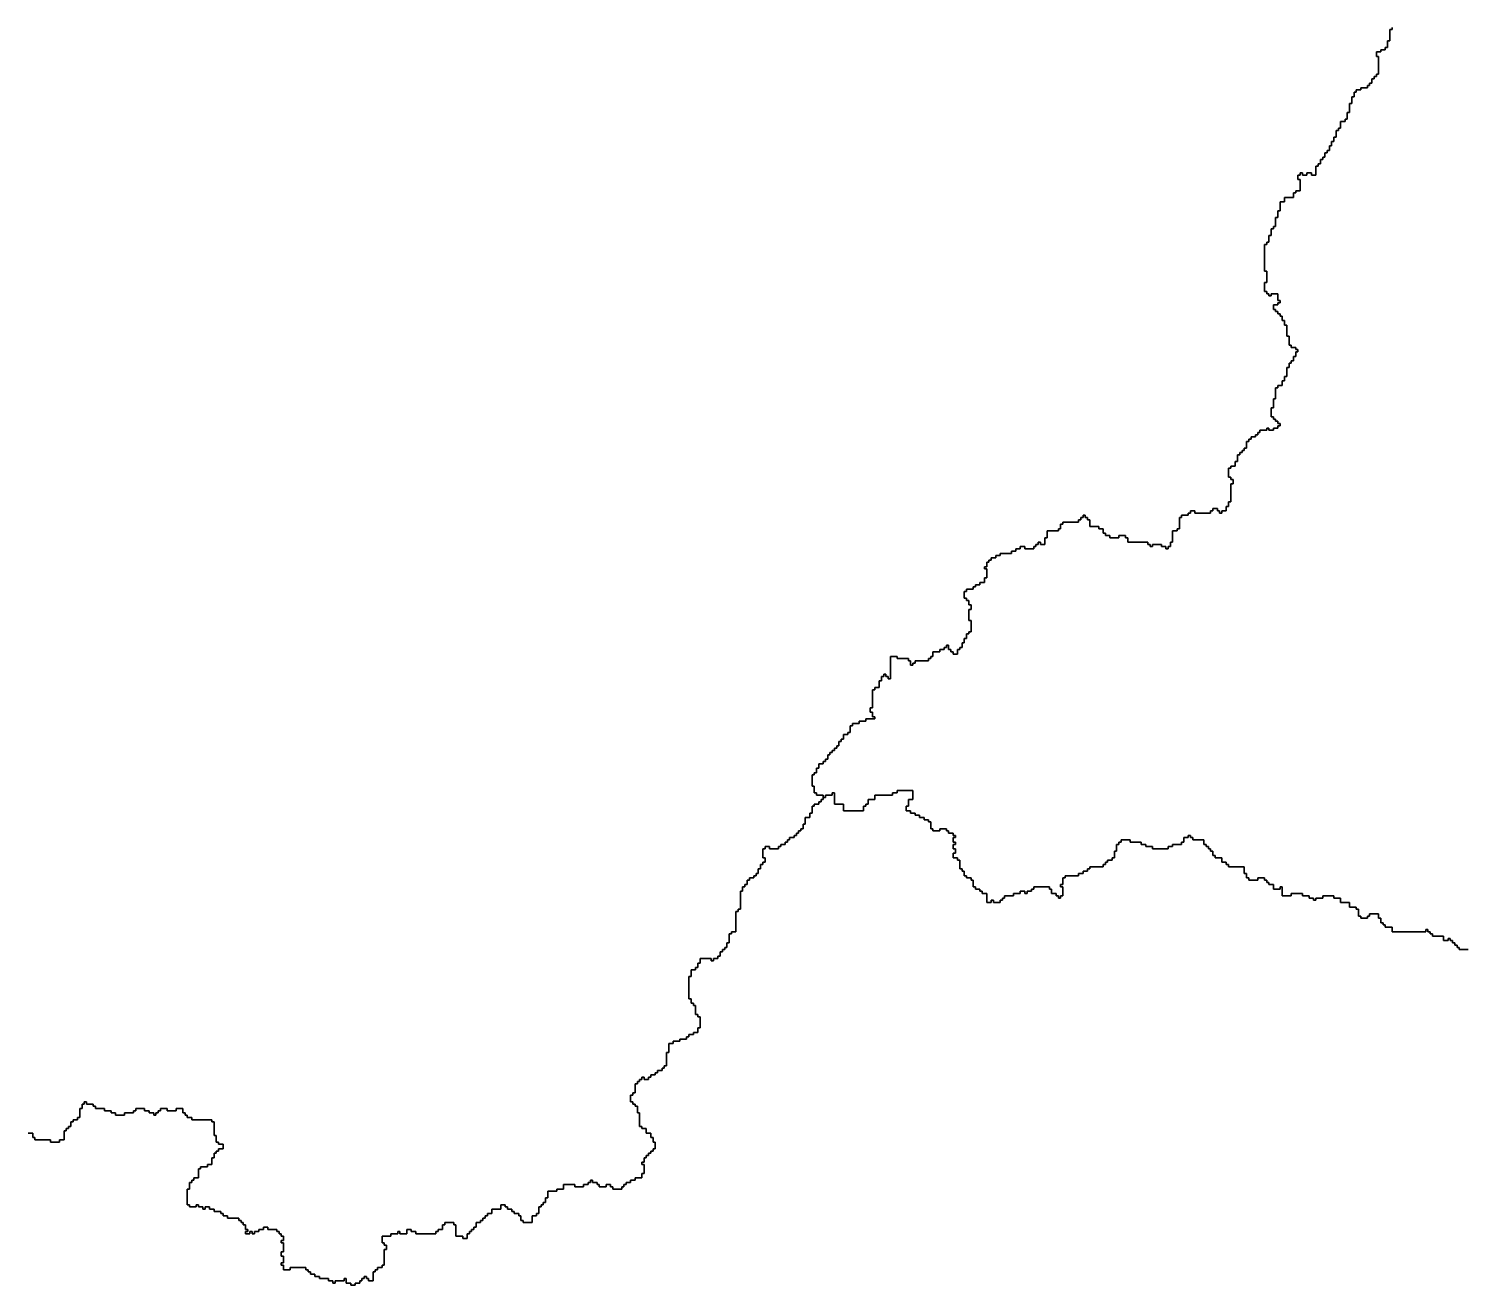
# Model space of a CAD drawing. Header units: inches. Extents: x -98695 to 376223, y 1122520 to 1501782.
# Drawn here: x 1194 to 20954, y 1363218 to 1380535 of the extents above; entities that cross this region are included whole.
import ezdxf

# ---------------------------------------------------------------- set-up
doc = ezdxf.new("R2010")
doc.units = ezdxf.units.IN
doc.header["$MEASUREMENT"] = 0
doc.layers.add('subs1', color=7, linetype='Continuous', true_color=0xc8dcf7)

msp = doc.modelspace()

# ---------------------------------------------------------------- linework, layer by layer
at = {"layer": 'subs1'}
msp.add_lwpolyline([(21022, 1367845), (20898, 1367845), (20898, 1367875), (20868, 1367875), (20868, 1367906), (20837, 1367906), (20837, 1367937), (20806, 1367937), (20806, 1367968), (20775, 1367968), (20775, 1367999), (20744, 1367999), (20744, 1367968), (20682, 1367968), (20682, 1368030), (20528, 1368030), (20528, 1368060), (20497, 1368060), (20497, 1368091), (20467, 1368091), (20467, 1368122), (20436, 1368122), (20436, 1368091), (19973, 1368091), (19973, 1368153), (19880, 1368153), (19880, 1368184), (19850, 1368184), (19850, 1368215), (19819, 1368215), (19819, 1368276), (19788, 1368276), (19788, 1368338), (19664, 1368338), (19664, 1368307), (19634, 1368307), (19634, 1368276), (19541, 1368276), (19541, 1368307), (19510, 1368307), (19510, 1368400), (19479, 1368400), (19479, 1368431), (19387, 1368431), (19387, 1368492), (19263, 1368492), (19263, 1368554), (19171, 1368554), (19171, 1368585), (19017, 1368585), (19017, 1368554), (18924, 1368554), (18924, 1368523), (18893, 1368523), (18893, 1368554), (18832, 1368554), (18832, 1368585), (18739, 1368585), (18739, 1368616), (18585, 1368616), (18585, 1368585), (18461, 1368585), (18461, 1368708), (18431, 1368708), (18431, 1368677), (18338, 1368677), (18338, 1368739), (18276, 1368739), (18276, 1368770), (18246, 1368770), (18246, 1368801), (18215, 1368801), (18215, 1368832), (18122, 1368832), (18122, 1368801), (17999, 1368801), (17999, 1368832), (17968, 1368832), (17968, 1368893), (17937, 1368893), (17937, 1368986), (17721, 1368986), (17721, 1369017), (17690, 1369017), (17690, 1369048), (17629, 1369048), (17629, 1369109), (17536, 1369109), (17536, 1369140), (17505, 1369140), (17505, 1369202), (17474, 1369202), (17474, 1369233), (17444, 1369233), (17444, 1369264), (17413, 1369264), (17413, 1369294), (17382, 1369294), (17382, 1369356), (17228, 1369356), (17228, 1369387), (17197, 1369387), (17197, 1369418), (17166, 1369418), (17166, 1369387), (17104, 1369387), (17104, 1369325), (17073, 1369325), (17073, 1369294), (16950, 1369294), (16950, 1369264), (16888, 1369264), (16888, 1369233), (16672, 1369233), (16672, 1369264), (16580, 1369264), (16580, 1369294), (16518, 1369294), (16518, 1369325), (16364, 1369325), (16364, 1369356), (16240, 1369356), (16240, 1369325), (16210, 1369325), (16210, 1369294), (16179, 1369294), (16179, 1369202), (16148, 1369202), (16148, 1369109), (16117, 1369109), (16117, 1369078), (16055, 1369078), (16055, 1369048), (16025, 1369048), (16025, 1369017), (15994, 1369017), (15994, 1368986), (15809, 1368986), (15809, 1368955), (15778, 1368955), (15778, 1368924), (15716, 1368924), (15716, 1368893), (15654, 1368893), (15654, 1368862), (15469, 1368862), (15469, 1368832), (15438, 1368832), (15438, 1368739), (15408, 1368739), (15408, 1368708), (15438, 1368708), (15438, 1368585), (15408, 1368585), (15408, 1368554), (15377, 1368554), (15377, 1368585), (15346, 1368585), (15346, 1368616), (15284, 1368616), (15284, 1368677), (15253, 1368677), (15253, 1368708), (15037, 1368708), (15037, 1368677), (15007, 1368677), (15007, 1368647), (14945, 1368647), (14945, 1368616), (14914, 1368616), (14914, 1368647), (14852, 1368647), (14852, 1368616), (14760, 1368616), (14760, 1368585), (14636, 1368585), (14636, 1368554), (14606, 1368554), (14606, 1368523), (14575, 1368523), (14575, 1368492), (14482, 1368492), (14482, 1368523), (14451, 1368523), (14451, 1368492), (14390, 1368492), (14390, 1368616), (14328, 1368616), (14328, 1368647), (14297, 1368647), (14297, 1368677), (14235, 1368677), (14235, 1368708), (14205, 1368708), (14205, 1368801), (14174, 1368801), (14174, 1368832), (14112, 1368832), (14112, 1368862), (14081, 1368862), (14081, 1368924), (14050, 1368924), (14050, 1368955), (14020, 1368955), (14020, 1369078), (13989, 1369078), (13989, 1369109), (13927, 1369109), (13927, 1369171), (13958, 1369171), (13958, 1369233), (13927, 1369233), (13927, 1369294), (13958, 1369294), (13958, 1369325), (13927, 1369325), (13927, 1369387), (13958, 1369387), (13958, 1369418), (13927, 1369418), (13927, 1369449), (13865, 1369449), (13865, 1369479), (13834, 1369479), (13834, 1369510), (13742, 1369510), (13742, 1369479), (13649, 1369479), (13649, 1369510), (13619, 1369510), (13619, 1369603), (13588, 1369603), (13588, 1369634), (13526, 1369634), (13526, 1369665), (13464, 1369665), (13464, 1369695), (13403, 1369695), (13403, 1369726), (13341, 1369726), (13341, 1369757), (13279, 1369757), (13279, 1369819), (13310, 1369819), (13310, 1369911), (13372, 1369911), (13372, 1370035), (13156, 1370035), (13156, 1370004), (13094, 1370004), (13094, 1369973), (12847, 1369973), (12847, 1369911), (12755, 1369911), (12755, 1369850), (12724, 1369850), (12724, 1369819), (12693, 1369819), (12693, 1369757), (12415, 1369757), (12415, 1369850), (12292, 1369850), (12292, 1370004), (12261, 1370004), (12261, 1369973), (12169, 1369973), (12169, 1369942), (12138, 1369942), (12138, 1369973), (12045, 1369973), (12045, 1370004), (12014, 1370004), (12014, 1370096), (11984, 1370096), (11984, 1370251), (12014, 1370251), (12014, 1370281), (12045, 1370281), (12045, 1370343), (12076, 1370343), (12076, 1370405), (12138, 1370405), (12138, 1370436), (12169, 1370436), (12169, 1370467), (12200, 1370467), (12200, 1370528), (12230, 1370528), (12230, 1370559), (12261, 1370559), (12261, 1370590), (12292, 1370590), (12292, 1370621), (12323, 1370621), (12323, 1370652), (12354, 1370652), (12354, 1370713), (12385, 1370713), (12385, 1370744), (12415, 1370744), (12415, 1370806), (12477, 1370806), (12477, 1370837), (12508, 1370837), (12508, 1370929), (12539, 1370929), (12539, 1370960), (12631, 1370960), (12631, 1370991), (12724, 1370991), (12724, 1371022), (12847, 1371022), (12847, 1371053), (12816, 1371053), (12816, 1371114), (12786, 1371114), (12786, 1371176), (12816, 1371176), (12816, 1371423), (12847, 1371423), (12847, 1371454), (12909, 1371454), (12909, 1371546), (12940, 1371546), (12940, 1371608), (12971, 1371608), (12971, 1371639), (13002, 1371639), (13002, 1371608), (13032, 1371608), (13032, 1371577), (13063, 1371577), (13063, 1371885), (13156, 1371885), (13156, 1371855), (13310, 1371855), (13310, 1371824), (13341, 1371824), (13341, 1371762), (13372, 1371762), (13372, 1371793), (13403, 1371793), (13403, 1371824), (13588, 1371824), (13588, 1371855), (13619, 1371855), (13619, 1371885), (13649, 1371885), (13649, 1371947), (13742, 1371947), (13742, 1371978), (13804, 1371978), (13804, 1372009), (13834, 1372009), (13834, 1372040), (13865, 1372040), (13865, 1371978), (13896, 1371978), (13896, 1371947), (13927, 1371947), (13927, 1371916), (13989, 1371916), (13989, 1371978), (14020, 1371978), (14020, 1372009), (14050, 1372009), (14050, 1372071), (14081, 1372071), (14081, 1372132), (14112, 1372132), (14112, 1372194), (14143, 1372194), (14143, 1372225), (14174, 1372225), (14174, 1372379), (14143, 1372379), (14143, 1372533), (14174, 1372533), (14174, 1372595), (14143, 1372595), (14143, 1372657), (14112, 1372657), (14112, 1372688), (14081, 1372688), (14081, 1372780), (14112, 1372780), (14112, 1372811), (14205, 1372811), (14205, 1372842), (14235, 1372842), (14235, 1372873), (14297, 1372873), (14297, 1372903), (14359, 1372903), (14359, 1372965), (14390, 1372965), (14390, 1373089), (14359, 1373089), (14359, 1373119), (14390, 1373119), (14390, 1373181), (14421, 1373181), (14421, 1373212), (14451, 1373212), (14451, 1373243), (14513, 1373243), (14513, 1373274), (14575, 1373274), (14575, 1373304), (14729, 1373304), (14729, 1373335), (14791, 1373335), (14791, 1373366), (14852, 1373366), (14852, 1373397), (14914, 1373397), (14914, 1373366), (15037, 1373366), (15037, 1373397), (15068, 1373397), (15068, 1373428), (15099, 1373428), (15099, 1373459), (15130, 1373459), (15130, 1373428), (15192, 1373428), (15192, 1373520), (15223, 1373520), (15223, 1373613), (15377, 1373613), (15377, 1373644), (15408, 1373644), (15408, 1373705), (15438, 1373705), (15438, 1373736), (15654, 1373736), (15654, 1373767), (15685, 1373767), (15685, 1373798), (15716, 1373798), (15716, 1373829), (15747, 1373829), (15747, 1373798), (15778, 1373798), (15778, 1373767), (15809, 1373767), (15809, 1373675), (15932, 1373675), (15932, 1373644), (15994, 1373644), (15994, 1373582), (16025, 1373582), (16025, 1373551), (16086, 1373551), (16086, 1373520), (16210, 1373520), (16210, 1373551), (16302, 1373551), (16302, 1373520), (16333, 1373520), (16333, 1373459), (16611, 1373459), (16611, 1373428), (16641, 1373428), (16641, 1373397), (16672, 1373397), (16672, 1373428), (16796, 1373428), (16796, 1373397), (16857, 1373397), (16857, 1373366), (16888, 1373366), (16888, 1373397), (16919, 1373397), (16919, 1373459), (16950, 1373459), (16950, 1373613), (17012, 1373613), (17012, 1373644), (17043, 1373644), (17043, 1373798), (17073, 1373798), (17073, 1373829), (17166, 1373829), (17166, 1373860), (17197, 1373860), (17197, 1373891), (17258, 1373891), (17258, 1373860), (17474, 1373860), (17474, 1373891), (17505, 1373891), (17505, 1373921), (17567, 1373921), (17567, 1373891), (17598, 1373891), (17598, 1373860), (17629, 1373860), (17629, 1373891), (17690, 1373891), (17690, 1373952), (17721, 1373952), (17721, 1374014), (17752, 1374014), (17752, 1374261), (17783, 1374261), (17783, 1374322), (17752, 1374322), (17752, 1374353), (17721, 1374353), (17721, 1374477), (17752, 1374477), (17752, 1374507), (17814, 1374507), (17814, 1374569), (17845, 1374569), (17845, 1374662), (17875, 1374662), (17875, 1374693), (17906, 1374693), (17906, 1374723), (17937, 1374723), (17937, 1374754), (17968, 1374754), (17968, 1374847), (17999, 1374847), (17999, 1374878), (18030, 1374878), (18030, 1374908), (18091, 1374908), (18091, 1374939), (18122, 1374939), (18122, 1374970), (18153, 1374970), (18153, 1375001), (18246, 1375001), (18246, 1375032), (18276, 1375032), (18276, 1375001), (18338, 1375001), (18338, 1375032), (18400, 1375032), (18400, 1375063), (18431, 1375063), (18431, 1375094), (18400, 1375094), (18400, 1375124), (18369, 1375124), (18369, 1375155), (18338, 1375155), (18338, 1375186), (18307, 1375186), (18307, 1375309), (18338, 1375309), (18338, 1375433), (18369, 1375433), (18369, 1375587), (18400, 1375587), (18400, 1375618), (18461, 1375618), (18461, 1375680), (18492, 1375680), (18492, 1375741), (18523, 1375741), (18523, 1375865), (18554, 1375865), (18554, 1375926), (18585, 1375926), (18585, 1375957), (18616, 1375957), (18616, 1376019), (18647, 1376019), (18647, 1376081), (18677, 1376081), (18677, 1376112), (18647, 1376112), (18647, 1376142), (18585, 1376142), (18585, 1376173), (18554, 1376173), (18554, 1376297), (18523, 1376297), (18523, 1376451), (18492, 1376451), (18492, 1376513), (18461, 1376513), (18461, 1376574), (18431, 1376574), (18431, 1376605), (18400, 1376605), (18400, 1376636), (18369, 1376636), (18369, 1376667), (18338, 1376667), (18338, 1376728), (18400, 1376728), (18400, 1376759), (18431, 1376759), (18431, 1376790), (18400, 1376790), (18400, 1376883), (18307, 1376883), (18307, 1376852), (18276, 1376852), (18276, 1376883), (18246, 1376883), (18246, 1376914), (18215, 1376914), (18215, 1377037), (18246, 1377037), (18246, 1377191), (18215, 1377191), (18215, 1377561), (18246, 1377561), (18246, 1377592), (18276, 1377592), (18276, 1377685), (18307, 1377685), (18307, 1377777), (18338, 1377777), (18338, 1377808), (18369, 1377808), (18369, 1377931), (18400, 1377931), (18400, 1378024), (18431, 1378024), (18431, 1378147), (18492, 1378147), (18492, 1378209), (18616, 1378209), (18616, 1378271), (18647, 1378271), (18647, 1378302), (18708, 1378302), (18708, 1378456), (18677, 1378456), (18677, 1378518), (18708, 1378518), (18708, 1378548), (18739, 1378548), (18739, 1378518), (18801, 1378518), (18801, 1378548), (18862, 1378548), (18862, 1378518), (18924, 1378518), (18924, 1378641), (18955, 1378641), (18955, 1378672), (18986, 1378672), (18986, 1378733), (19017, 1378733), (19017, 1378764), (19048, 1378764), (19048, 1378826), (19078, 1378826), (19078, 1378857), (19109, 1378857), (19109, 1378919), (19140, 1378919), (19140, 1378980), (19171, 1378980), (19171, 1379042), (19202, 1379042), (19202, 1379134), (19233, 1379134), (19233, 1379165), (19263, 1379165), (19263, 1379258), (19325, 1379258), (19325, 1379289), (19356, 1379289), (19356, 1379381), (19387, 1379381), (19387, 1379505), (19418, 1379505), (19418, 1379597), (19449, 1379597), (19449, 1379659), (19479, 1379659), (19479, 1379690), (19541, 1379690), (19541, 1379721), (19634, 1379721), (19634, 1379751), (19664, 1379751), (19664, 1379782), (19695, 1379782), (19695, 1379844), (19726, 1379844), (19726, 1379875), (19757, 1379875), (19757, 1379906), (19788, 1379906), (19788, 1380152), (19757, 1380152), (19757, 1380214), (19819, 1380214), (19819, 1380245), (19880, 1380245), (19880, 1380276), (19911, 1380276), (19911, 1380368), (19942, 1380368), (19942, 1380523), (19973, 1380523), (19973, 1380553)], dxfattribs=at)
for points in [[(19973, 1380553, 0), (19973, 1380523, 0), (19942, 1380523, 0), (19942, 1380368, 0), (19911, 1380368, 0), (19911, 1380276, 0), (19880, 1380276, 0), (19880, 1380245, 0), (19819, 1380245, 0), (19819, 1380214, 0), (19757, 1380214, 0), (19757, 1380152, 0), (19788, 1380152, 0), (19788, 1379906, 0), (19757, 1379906, 0), (19757, 1379875, 0), (19726, 1379875, 0), (19726, 1379844, 0), (19695, 1379844, 0), (19695, 1379782, 0), (19664, 1379782, 0), (19664, 1379751, 0), (19634, 1379751, 0), (19634, 1379721, 0), (19541, 1379721, 0), (19541, 1379690, 0), (19479, 1379690, 0), (19479, 1379659, 0), (19449, 1379659, 0), (19449, 1379597, 0), (19418, 1379597, 0), (19418, 1379505, 0), (19387, 1379505, 0), (19387, 1379381, 0), (19356, 1379381, 0), (19356, 1379289, 0), (19325, 1379289, 0), (19325, 1379258, 0), (19263, 1379258, 0), (19263, 1379165, 0), (19233, 1379165, 0), (19233, 1379134, 0), (19202, 1379134, 0), (19202, 1379042, 0), (19171, 1379042, 0), (19171, 1378980, 0), (19140, 1378980, 0), (19140, 1378919, 0), (19109, 1378919, 0), (19109, 1378857, 0), (19078, 1378857, 0), (19078, 1378826, 0), (19048, 1378826, 0), (19048, 1378764, 0), (19017, 1378764, 0), (19017, 1378733, 0), (18986, 1378733, 0), (18986, 1378672, 0), (18955, 1378672, 0), (18955, 1378641, 0), (18924, 1378641, 0), (18924, 1378518, 0), (18862, 1378518, 0), (18862, 1378548, 0), (18801, 1378548, 0), (18801, 1378518, 0), (18739, 1378518, 0), (18739, 1378548, 0), (18708, 1378548, 0), (18708, 1378518, 0), (18677, 1378518, 0), (18677, 1378456, 0), (18708, 1378456, 0), (18708, 1378302, 0), (18647, 1378302, 0), (18647, 1378271, 0), (18616, 1378271, 0), (18616, 1378209, 0), (18492, 1378209, 0), (18492, 1378147, 0), (18431, 1378147, 0), (18431, 1378024, 0), (18400, 1378024, 0), (18400, 1377931, 0), (18369, 1377931, 0), (18369, 1377808, 0), (18338, 1377808, 0), (18338, 1377777, 0), (18307, 1377777, 0), (18307, 1377685, 0), (18276, 1377685, 0), (18276, 1377592, 0), (18246, 1377592, 0), (18246, 1377561, 0), (18215, 1377561, 0), (18215, 1377191, 0), (18246, 1377191, 0), (18246, 1377037, 0), (18215, 1377037, 0), (18215, 1376914, 0), (18246, 1376914, 0), (18246, 1376883, 0), (18276, 1376883, 0), (18276, 1376852, 0), (18307, 1376852, 0), (18307, 1376883, 0), (18400, 1376883, 0), (18400, 1376790, 0), (18431, 1376790, 0), (18431, 1376759, 0), (18400, 1376759, 0), (18400, 1376728, 0), (18338, 1376728, 0), (18338, 1376667, 0), (18369, 1376667, 0), (18369, 1376636, 0), (18400, 1376636, 0), (18400, 1376605, 0), (18431, 1376605, 0), (18431, 1376574, 0), (18461, 1376574, 0), (18461, 1376513, 0), (18492, 1376513, 0), (18492, 1376451, 0), (18523, 1376451, 0), (18523, 1376297, 0), (18554, 1376297, 0), (18554, 1376173, 0), (18585, 1376173, 0), (18585, 1376142, 0), (18647, 1376142, 0), (18647, 1376112, 0), (18677, 1376112, 0), (18677, 1376081, 0), (18647, 1376081, 0), (18647, 1376019, 0), (18616, 1376019, 0), (18616, 1375957, 0), (18585, 1375957, 0), (18585, 1375926, 0), (18554, 1375926, 0), (18554, 1375865, 0), (18523, 1375865, 0), (18523, 1375741, 0), (18492, 1375741, 0), (18492, 1375680, 0), (18461, 1375680, 0), (18461, 1375618, 0), (18400, 1375618, 0), (18400, 1375587, 0), (18369, 1375587, 0), (18369, 1375433, 0), (18338, 1375433, 0), (18338, 1375309, 0), (18307, 1375309, 0), (18307, 1375186, 0), (18338, 1375186, 0), (18338, 1375155, 0), (18369, 1375155, 0), (18369, 1375124, 0), (18400, 1375124, 0), (18400, 1375094, 0), (18431, 1375094, 0), (18431, 1375063, 0), (18400, 1375063, 0), (18400, 1375032, 0), (18338, 1375032, 0), (18338, 1375001, 0), (18276, 1375001, 0), (18276, 1375032, 0), (18246, 1375032, 0), (18246, 1375001, 0), (18153, 1375001, 0), (18153, 1374970, 0), (18122, 1374970, 0), (18122, 1374939, 0), (18091, 1374939, 0), (18091, 1374908, 0), (18030, 1374908, 0), (18030, 1374878, 0), (17999, 1374878, 0), (17999, 1374847, 0), (17968, 1374847, 0), (17968, 1374754, 0), (17937, 1374754, 0), (17937, 1374723, 0), (17906, 1374723, 0), (17906, 1374693, 0), (17875, 1374693, 0), (17875, 1374662, 0), (17845, 1374662, 0), (17845, 1374569, 0), (17814, 1374569, 0), (17814, 1374507, 0), (17752, 1374507, 0), (17752, 1374477, 0), (17721, 1374477, 0), (17721, 1374353, 0), (17752, 1374353, 0), (17752, 1374322, 0), (17783, 1374322, 0), (17783, 1374261, 0), (17752, 1374261, 0), (17752, 1374014, 0), (17721, 1374014, 0), (17721, 1373952, 0), (17690, 1373952, 0), (17690, 1373891, 0), (17629, 1373891, 0), (17629, 1373860, 0), (17598, 1373860, 0), (17598, 1373891, 0), (17567, 1373891, 0), (17567, 1373921, 0), (17505, 1373921, 0), (17505, 1373891, 0), (17474, 1373891, 0), (17474, 1373860, 0), (17258, 1373860, 0), (17258, 1373891, 0), (17197, 1373891, 0), (17197, 1373860, 0), (17166, 1373860, 0), (17166, 1373829, 0), (17073, 1373829, 0), (17073, 1373798, 0), (17043, 1373798, 0), (17043, 1373644, 0), (17012, 1373644, 0), (17012, 1373613, 0), (16950, 1373613, 0), (16950, 1373459, 0), (16919, 1373459, 0), (16919, 1373397, 0), (16888, 1373397, 0), (16888, 1373366, 0), (16857, 1373366, 0), (16857, 1373397, 0), (16796, 1373397, 0), (16796, 1373428, 0), (16672, 1373428, 0), (16672, 1373397, 0), (16641, 1373397, 0), (16641, 1373428, 0), (16611, 1373428, 0), (16611, 1373459, 0), (16333, 1373459, 0), (16333, 1373520, 0), (16302, 1373520, 0), (16302, 1373551, 0), (16210, 1373551, 0), (16210, 1373520, 0), (16086, 1373520, 0), (16086, 1373551, 0), (16025, 1373551, 0), (16025, 1373582, 0), (15994, 1373582, 0), (15994, 1373644, 0), (15932, 1373644, 0), (15932, 1373675, 0), (15809, 1373675, 0), (15809, 1373767, 0), (15778, 1373767, 0), (15778, 1373798, 0), (15747, 1373798, 0), (15747, 1373829, 0), (15716, 1373829, 0), (15716, 1373798, 0), (15685, 1373798, 0), (15685, 1373767, 0), (15654, 1373767, 0), (15654, 1373736, 0), (15438, 1373736, 0), (15438, 1373705, 0), (15408, 1373705, 0), (15408, 1373644, 0), (15377, 1373644, 0), (15377, 1373613, 0), (15223, 1373613, 0), (15223, 1373520, 0), (15192, 1373520, 0), (15192, 1373428, 0), (15130, 1373428, 0), (15130, 1373459, 0), (15099, 1373459, 0), (15099, 1373428, 0), (15068, 1373428, 0), (15068, 1373397, 0), (15037, 1373397, 0), (15037, 1373366, 0), (14914, 1373366, 0), (14914, 1373397, 0), (14852, 1373397, 0), (14852, 1373366, 0), (14791, 1373366, 0), (14791, 1373335, 0), (14729, 1373335, 0), (14729, 1373304, 0), (14575, 1373304, 0), (14575, 1373274, 0), (14513, 1373274, 0), (14513, 1373243, 0), (14451, 1373243, 0), (14451, 1373212, 0), (14421, 1373212, 0), (14421, 1373181, 0), (14390, 1373181, 0), (14390, 1373119, 0), (14359, 1373119, 0), (14359, 1373089, 0), (14390, 1373089, 0), (14390, 1372965, 0), (14359, 1372965, 0), (14359, 1372903, 0), (14297, 1372903, 0), (14297, 1372873, 0), (14235, 1372873, 0), (14235, 1372842, 0), (14205, 1372842, 0), (14205, 1372811, 0), (14112, 1372811, 0), (14112, 1372780, 0), (14081, 1372780, 0), (14081, 1372688, 0), (14112, 1372688, 0), (14112, 1372657, 0), (14143, 1372657, 0), (14143, 1372595, 0), (14174, 1372595, 0), (14174, 1372533, 0), (14143, 1372533, 0), (14143, 1372379, 0), (14174, 1372379, 0), (14174, 1372225, 0), (14143, 1372225, 0), (14143, 1372194, 0), (14112, 1372194, 0), (14112, 1372132, 0), (14081, 1372132, 0), (14081, 1372071, 0), (14050, 1372071, 0), (14050, 1372009, 0), (14020, 1372009, 0), (14020, 1371978, 0), (13989, 1371978, 0), (13989, 1371916, 0), (13927, 1371916, 0), (13927, 1371947, 0), (13896, 1371947, 0), (13896, 1371978, 0), (13865, 1371978, 0), (13865, 1372040, 0), (13834, 1372040, 0), (13834, 1372009, 0), (13804, 1372009, 0), (13804, 1371978, 0), (13742, 1371978, 0), (13742, 1371947, 0), (13649, 1371947, 0), (13649, 1371885, 0), (13619, 1371885, 0), (13619, 1371855, 0), (13588, 1371855, 0), (13588, 1371824, 0), (13403, 1371824, 0), (13403, 1371793, 0), (13372, 1371793, 0), (13372, 1371762, 0), (13341, 1371762, 0), (13341, 1371824, 0), (13310, 1371824, 0), (13310, 1371855, 0), (13156, 1371855, 0), (13156, 1371885, 0), (13063, 1371885, 0), (13063, 1371577, 0), (13032, 1371577, 0), (13032, 1371608, 0), (13002, 1371608, 0), (13002, 1371639, 0), (12971, 1371639, 0), (12971, 1371608, 0), (12940, 1371608, 0), (12940, 1371546, 0), (12909, 1371546, 0), (12909, 1371454, 0), (12847, 1371454, 0), (12847, 1371423, 0), (12816, 1371423, 0), (12816, 1371176, 0), (12786, 1371176, 0), (12786, 1371114, 0), (12816, 1371114, 0), (12816, 1371053, 0), (12847, 1371053, 0), (12847, 1371022, 0), (12724, 1371022, 0), (12724, 1370991, 0), (12631, 1370991, 0), (12631, 1370960, 0), (12539, 1370960, 0), (12539, 1370929, 0), (12508, 1370929, 0), (12508, 1370837, 0), (12477, 1370837, 0), (12477, 1370806, 0), (12415, 1370806, 0), (12415, 1370744, 0), (12385, 1370744, 0), (12385, 1370713, 0), (12354, 1370713, 0), (12354, 1370652, 0), (12323, 1370652, 0), (12323, 1370621, 0), (12292, 1370621, 0), (12292, 1370590, 0), (12261, 1370590, 0), (12261, 1370559, 0), (12230, 1370559, 0), (12230, 1370528, 0), (12200, 1370528, 0), (12200, 1370467, 0), (12169, 1370467, 0), (12169, 1370436, 0), (12138, 1370436, 0), (12138, 1370405, 0), (12076, 1370405, 0), (12076, 1370343, 0), (12045, 1370343, 0), (12045, 1370281, 0), (12014, 1370281, 0), (12014, 1370251, 0), (11984, 1370251, 0), (11984, 1370096, 0), (12014, 1370096, 0), (12014, 1370004, 0), (12045, 1370004, 0), (12045, 1369973, 0), (12138, 1369973, 0), (12138, 1369942, 0), (12138, 1369911, 0), (12107, 1369911, 0), (12107, 1369880, 0), (12076, 1369880, 0), (12076, 1369850, 0), (12014, 1369850, 0), (12014, 1369819, 0), (11984, 1369819, 0), (11984, 1369726, 0), (11953, 1369726, 0), (11953, 1369665, 0), (11891, 1369665, 0), (11891, 1369572, 0), (11860, 1369572, 0), (11860, 1369510, 0), (11829, 1369510, 0), (11829, 1369479, 0), (11799, 1369479, 0), (11799, 1369449, 0), (11768, 1369449, 0), (11768, 1369418, 0), (11737, 1369418, 0), (11737, 1369387, 0), (11675, 1369387, 0), (11675, 1369356, 0), (11644, 1369356, 0), (11644, 1369325, 0), (11613, 1369325, 0), (11613, 1369294, 0), (11552, 1369294, 0), (11552, 1369264, 0), (11521, 1369264, 0), (11521, 1369233, 0), (11398, 1369233, 0), (11398, 1369264, 0), (11336, 1369264, 0), (11336, 1369233, 0), (11305, 1369233, 0), (11305, 1369109, 0), (11336, 1369109, 0), (11336, 1369048, 0), (11305, 1369048, 0), (11305, 1369017, 0), (11274, 1369017, 0), (11274, 1368955, 0), (11243, 1368955, 0), (11243, 1368893, 0), (11212, 1368893, 0), (11212, 1368862, 0), (11182, 1368862, 0), (11182, 1368832, 0), (11120, 1368832, 0), (11120, 1368801, 0), (11089, 1368801, 0), (11089, 1368739, 0), (11058, 1368739, 0), (11058, 1368708, 0), (11027, 1368708, 0), (11027, 1368647, 0), (10997, 1368647, 0), (10997, 1368400, 0), (10966, 1368400, 0), (10966, 1368369, 0), (10935, 1368369, 0), (10935, 1368091, 0), (10873, 1368091, 0), (10873, 1368060, 0), (10842, 1368060, 0), (10842, 1367937, 0), (10811, 1367937, 0), (10811, 1367875, 0), (10781, 1367875, 0), (10781, 1367845, 0), (10750, 1367845, 0), (10750, 1367814, 0), (10719, 1367814, 0), (10719, 1367752, 0), (10688, 1367752, 0), (10688, 1367721, 0), (10626, 1367721, 0), (10626, 1367690, 0), (10596, 1367690, 0), (10596, 1367721, 0), (10441, 1367721, 0), (10441, 1367659, 0), (10410, 1367659, 0), (10410, 1367598, 0), (10380, 1367598, 0), (10380, 1367567, 0), (10318, 1367567, 0), (10318, 1367474, 0), (10287, 1367474, 0), (10287, 1367166, 0), (10318, 1367166, 0), (10318, 1367104, 0), (10349, 1367104, 0), (10349, 1367073, 0), (10380, 1367073, 0), (10380, 1366950, 0), (10410, 1366950, 0), (10410, 1366919, 0), (10441, 1366919, 0), (10441, 1366765, 0), (10410, 1366765, 0), (10410, 1366703, 0), (10349, 1366703, 0), (10349, 1366672, 0), (10287, 1366672, 0), (10287, 1366642, 0), (10256, 1366642, 0), (10256, 1366611, 0), (10164, 1366611, 0), (10164, 1366580, 0), (10071, 1366580, 0), (10071, 1366549, 0), (10009, 1366549, 0), (10009, 1366426, 0), (9979, 1366426, 0), (9979, 1366241, 0), (9948, 1366241, 0), (9948, 1366210, 0), (9917, 1366210, 0), (9917, 1366179, 0), (9855, 1366179, 0), (9855, 1366148, 0), (9824, 1366148, 0), (9824, 1366117, 0), (9763, 1366117, 0), (9763, 1366086, 0), (9732, 1366086, 0), (9732, 1366055, 0), (9670, 1366055, 0), (9670, 1366086, 0), (9639, 1366086, 0), (9639, 1366055, 0), (9608, 1366055, 0), (9608, 1366025, 0), (9578, 1366025, 0), (9578, 1365994, 0), (9547, 1365994, 0), (9547, 1365870, 0), (9516, 1365870, 0), (9516, 1365840, 0), (9485, 1365840, 0), (9485, 1365747, 0), (9516, 1365747, 0), (9516, 1365716, 0), (9547, 1365716, 0), (9547, 1365685, 0), (9578, 1365685, 0), (9578, 1365593, 0), (9608, 1365593, 0), (9608, 1365408, 0), (9639, 1365408, 0), (9639, 1365377, 0), (9701, 1365377, 0), (9701, 1365315, 0), (9763, 1365315, 0), (9763, 1365253, 0), (9794, 1365253, 0), (9794, 1365192, 0), (9824, 1365192, 0), (9824, 1365099, 0), (9794, 1365099, 0), (9794, 1365068, 0), (9763, 1365068, 0), (9763, 1365037, 0), (9732, 1365037, 0), (9732, 1365007, 0), (9701, 1365007, 0), (9701, 1364976, 0), (9670, 1364976, 0), (9670, 1364914, 0), (9639, 1364914, 0), (9639, 1364883, 0), (9670, 1364883, 0), (9670, 1364760, 0), (9639, 1364760, 0), (9639, 1364698, 0), (9547, 1364698, 0), (9547, 1364667, 0), (9485, 1364667, 0), (9485, 1364636, 0), (9423, 1364636, 0), (9423, 1364606, 0), (9392, 1364606, 0), (9392, 1364575, 0), (9362, 1364575, 0), (9362, 1364544, 0), (9238, 1364544, 0), (9238, 1364575, 0), (9207, 1364575, 0), (9207, 1364606, 0), (9146, 1364606, 0), (9146, 1364575, 0), (9053, 1364575, 0), (9053, 1364606, 0), (9022, 1364606, 0), (9022, 1364636, 0), (8961, 1364636, 0), (8961, 1364667, 0), (8930, 1364667, 0), (8930, 1364636, 0), (8899, 1364636, 0), (8899, 1364606, 0), (8837, 1364606, 0), (8837, 1364575, 0), (8714, 1364575, 0), (8714, 1364606, 0), (8560, 1364606, 0), (8560, 1364544, 0), (8467, 1364544, 0), (8467, 1364513, 0), (8344, 1364513, 0), (8344, 1364421, 0), (8313, 1364421, 0), (8313, 1364359, 0), (8282, 1364359, 0), (8282, 1364328, 0), (8251, 1364328, 0), (8251, 1364297, 0), (8220, 1364297, 0), (8220, 1364205, 0), (8189, 1364205, 0), (8189, 1364174, 0), (8128, 1364174, 0), (8128, 1364081, 0), (8004, 1364081, 0), (8004, 1364112, 0), (7974, 1364112, 0), (7974, 1364174, 0), (7943, 1364174, 0), (7943, 1364205, 0), (7881, 1364205, 0), (7881, 1364235, 0), (7850, 1364235, 0), (7850, 1364266, 0), (7788, 1364266, 0), (7788, 1364297, 0), (7758, 1364297, 0), (7758, 1364328, 0), (7696, 1364328, 0), (7696, 1364266, 0), (7573, 1364266, 0), (7573, 1364205, 0), (7511, 1364205, 0), (7511, 1364174, 0), (7480, 1364174, 0), (7480, 1364143, 0), (7449, 1364143, 0), (7449, 1364112, 0), (7418, 1364112, 0), (7418, 1364081, 0), (7357, 1364081, 0), (7357, 1364020, 0), (7326, 1364020, 0), (7326, 1363989, 0), (7295, 1363989, 0), (7295, 1363958, 0), (7264, 1363958, 0), (7264, 1363927, 0), (7233, 1363927, 0), (7233, 1363865, 0), (7172, 1363865, 0), (7172, 1363896, 0), (7079, 1363896, 0), (7079, 1364050, 0), (7048, 1364050, 0), (7048, 1364081, 0), (6925, 1364081, 0), (6925, 1364050, 0), (6894, 1364050, 0), (6894, 1363989, 0), (6832, 1363989, 0), (6832, 1363958, 0), (6801, 1363958, 0), (6801, 1363927, 0), (6524, 1363927, 0), (6524, 1363958, 0), (6462, 1363958, 0), (6462, 1363989, 0), (6400, 1363989, 0), (6400, 1363927, 0), (6308, 1363927, 0), (6308, 1363958, 0), (6277, 1363958, 0), (6277, 1363927, 0), (6184, 1363927, 0), (6184, 1363896, 0), (6061, 1363896, 0), (6061, 1363804, 0), (6092, 1363804, 0), (6092, 1363773, 0), (6123, 1363773, 0), (6123, 1363711, 0), (6092, 1363711, 0), (6092, 1363495, 0), (6061, 1363495, 0), (6061, 1363464, 0), (5999, 1363464, 0), (5999, 1363433, 0), (5968, 1363433, 0), (5968, 1363403, 0), (5938, 1363403, 0), (5938, 1363279, 0), (5876, 1363279, 0), (5876, 1363310, 0), (5845, 1363310, 0), (5845, 1363341, 0), (5814, 1363341, 0), (5814, 1363310, 0), (5783, 1363310, 0), (5783, 1363279, 0), (5753, 1363279, 0), (5753, 1363248, 0), (5691, 1363248, 0), (5691, 1363218, 0), (5629, 1363218, 0), (5629, 1363248, 0), (5567, 1363248, 0), (5567, 1363310, 0), (5537, 1363310, 0), (5537, 1363279, 0), (5413, 1363279, 0), (5413, 1363248, 0), (5382, 1363248, 0), (5382, 1363279, 0), (5321, 1363279, 0), (5321, 1363310, 0), (5197, 1363310, 0), (5197, 1363341, 0), (5136, 1363341, 0), (5136, 1363372, 0), (5074, 1363372, 0), (5074, 1363403, 0), (5043, 1363403, 0), (5043, 1363433, 0), (5012, 1363433, 0), (5012, 1363464, 0), (4796, 1363464, 0), (4796, 1363433, 0), (4704, 1363433, 0), (4704, 1363495, 0), (4673, 1363495, 0), (4673, 1363526, 0), (4704, 1363526, 0), (4704, 1363619, 0), (4673, 1363619, 0), (4673, 1363680, 0), (4704, 1363680, 0), (4704, 1363804, 0), (4673, 1363804, 0), (4673, 1363834, 0), (4704, 1363834, 0), (4704, 1363896, 0), (4673, 1363896, 0), (4673, 1363927, 0), (4642, 1363927, 0), (4642, 1363958, 0), (4611, 1363958, 0), (4611, 1363989, 0), (4488, 1363989, 0), (4488, 1364020, 0), (4426, 1364020, 0), (4426, 1363989, 0), (4364, 1363989, 0), (4364, 1363958, 0), (4303, 1363958, 0), (4303, 1363927, 0), (4272, 1363927, 0), (4272, 1363958, 0), (4241, 1363958, 0), (4241, 1363927, 0), (4179, 1363927, 0), (4179, 1363958, 0), (4210, 1363958, 0), (4210, 1363989, 0), (4179, 1363989, 0), (4179, 1364050, 0), (4149, 1364050, 0), (4149, 1364081, 0), (4118, 1364081, 0), (4118, 1364112, 0), (4087, 1364112, 0), (4087, 1364143, 0), (3933, 1364143, 0), (3933, 1364174, 0), (3871, 1364174, 0), (3871, 1364205, 0), (3840, 1364205, 0), (3840, 1364235, 0), (3748, 1364235, 0), (3748, 1364266, 0), (3686, 1364266, 0), (3686, 1364297, 0), (3624, 1364297, 0), (3624, 1364266, 0), (3593, 1364266, 0), (3593, 1364297, 0), (3532, 1364297, 0), (3532, 1364328, 0), (3501, 1364328, 0), (3501, 1364297, 0), (3408, 1364297, 0), (3408, 1364328, 0), (3377, 1364328, 0), (3377, 1364544, 0), (3408, 1364544, 0), (3408, 1364636, 0), (3439, 1364636, 0), (3439, 1364667, 0), (3470, 1364667, 0), (3470, 1364698, 0), (3532, 1364698, 0), (3532, 1364822, 0), (3562, 1364822, 0), (3562, 1364852, 0), (3655, 1364852, 0), (3655, 1364883, 0), (3717, 1364883, 0), (3717, 1364976, 0), (3748, 1364976, 0), (3748, 1365037, 0), (3778, 1365037, 0), (3778, 1365068, 0), (3809, 1365068, 0), (3809, 1365099, 0), (3871, 1365099, 0), (3871, 1365161, 0), (3809, 1365161, 0), (3809, 1365192, 0), (3778, 1365192, 0), (3778, 1365284, 0), (3748, 1365284, 0), (3748, 1365469, 0), (3717, 1365469, 0), (3717, 1365500, 0), (3439, 1365500, 0), (3439, 1365531, 0), (3377, 1365531, 0), (3377, 1365562, 0), (3347, 1365562, 0), (3347, 1365593, 0), (3316, 1365593, 0), (3316, 1365654, 0), (3223, 1365654, 0), (3223, 1365624, 0), (3100, 1365624, 0), (3100, 1365654, 0), (3007, 1365654, 0), (3007, 1365624, 0), (2976, 1365624, 0), (2976, 1365593, 0), (2946, 1365593, 0), (2946, 1365562, 0), (2915, 1365562, 0), (2915, 1365593, 0), (2853, 1365593, 0), (2853, 1365624, 0), (2791, 1365624, 0), (2791, 1365654, 0), (2668, 1365654, 0), (2668, 1365624, 0), (2637, 1365624, 0), (2637, 1365593, 0), (2514, 1365593, 0), (2514, 1365562, 0), (2390, 1365562, 0), (2390, 1365593, 0), (2329, 1365593, 0), (2329, 1365624, 0), (2236, 1365624, 0), (2236, 1365654, 0), (2113, 1365654, 0), (2113, 1365685, 0), (2082, 1365685, 0), (2082, 1365716, 0), (1989, 1365716, 0), (1989, 1365747, 0), (1958, 1365747, 0), (1958, 1365716, 0), (1928, 1365716, 0), (1928, 1365654, 0), (1897, 1365654, 0), (1897, 1365531, 0), (1866, 1365531, 0), (1866, 1365500, 0), (1804, 1365500, 0), (1804, 1365469, 0), (1773, 1365469, 0), (1773, 1365408, 0), (1742, 1365408, 0), (1742, 1365377, 0), (1712, 1365377, 0), (1712, 1365346, 0), (1681, 1365346, 0), (1681, 1365223, 0), (1619, 1365223, 0), (1619, 1365192, 0), (1496, 1365192, 0), (1496, 1365223, 0), (1280, 1365223, 0), (1280, 1365253, 0), (1249, 1365253, 0), (1249, 1365315, 0), (1187, 1365315, 0)], [(1187, 1365315, 0), (1249, 1365315, 0), (1249, 1365253, 0), (1280, 1365253, 0), (1280, 1365223, 0), (1496, 1365223, 0), (1496, 1365192, 0), (1619, 1365192, 0), (1619, 1365223, 0), (1681, 1365223, 0), (1681, 1365346, 0), (1712, 1365346, 0), (1712, 1365377, 0), (1742, 1365377, 0), (1742, 1365408, 0), (1773, 1365408, 0), (1773, 1365469, 0), (1804, 1365469, 0), (1804, 1365500, 0), (1866, 1365500, 0), (1866, 1365531, 0), (1897, 1365531, 0), (1897, 1365654, 0), (1928, 1365654, 0), (1928, 1365716, 0), (1958, 1365716, 0), (1958, 1365747, 0), (1989, 1365747, 0), (1989, 1365716, 0), (2082, 1365716, 0), (2082, 1365685, 0), (2113, 1365685, 0), (2113, 1365654, 0), (2236, 1365654, 0), (2236, 1365624, 0), (2329, 1365624, 0), (2329, 1365593, 0), (2390, 1365593, 0), (2390, 1365562, 0), (2514, 1365562, 0), (2514, 1365593, 0), (2637, 1365593, 0), (2637, 1365624, 0), (2668, 1365624, 0), (2668, 1365654, 0), (2791, 1365654, 0), (2791, 1365624, 0), (2853, 1365624, 0), (2853, 1365593, 0), (2915, 1365593, 0), (2915, 1365562, 0), (2946, 1365562, 0), (2946, 1365593, 0), (2976, 1365593, 0), (2976, 1365624, 0), (3007, 1365624, 0), (3007, 1365654, 0), (3100, 1365654, 0), (3100, 1365624, 0), (3223, 1365624, 0), (3223, 1365654, 0), (3316, 1365654, 0), (3316, 1365593, 0), (3347, 1365593, 0), (3347, 1365562, 0), (3377, 1365562, 0), (3377, 1365531, 0), (3439, 1365531, 0), (3439, 1365500, 0), (3717, 1365500, 0), (3717, 1365469, 0), (3748, 1365469, 0), (3748, 1365284, 0), (3778, 1365284, 0), (3778, 1365192, 0), (3809, 1365192, 0), (3809, 1365161, 0), (3871, 1365161, 0), (3871, 1365099, 0), (3809, 1365099, 0), (3809, 1365068, 0), (3778, 1365068, 0), (3778, 1365037, 0), (3748, 1365037, 0), (3748, 1364976, 0), (3717, 1364976, 0), (3717, 1364883, 0), (3655, 1364883, 0), (3655, 1364852, 0), (3562, 1364852, 0), (3562, 1364822, 0), (3532, 1364822, 0), (3532, 1364698, 0), (3470, 1364698, 0), (3470, 1364667, 0), (3439, 1364667, 0), (3439, 1364636, 0), (3408, 1364636, 0), (3408, 1364544, 0), (3377, 1364544, 0), (3377, 1364328, 0), (3408, 1364328, 0), (3408, 1364297, 0), (3501, 1364297, 0), (3501, 1364328, 0), (3532, 1364328, 0), (3532, 1364297, 0), (3593, 1364297, 0), (3593, 1364266, 0), (3624, 1364266, 0), (3624, 1364297, 0), (3686, 1364297, 0), (3686, 1364266, 0), (3748, 1364266, 0), (3748, 1364235, 0), (3840, 1364235, 0), (3840, 1364205, 0), (3871, 1364205, 0), (3871, 1364174, 0), (3933, 1364174, 0), (3933, 1364143, 0), (4087, 1364143, 0), (4087, 1364112, 0), (4118, 1364112, 0), (4118, 1364081, 0), (4149, 1364081, 0), (4149, 1364050, 0), (4179, 1364050, 0), (4179, 1363989, 0), (4210, 1363989, 0), (4210, 1363958, 0), (4179, 1363958, 0), (4179, 1363927, 0), (4241, 1363927, 0), (4241, 1363958, 0), (4272, 1363958, 0), (4272, 1363927, 0), (4303, 1363927, 0), (4303, 1363958, 0), (4364, 1363958, 0), (4364, 1363989, 0), (4426, 1363989, 0), (4426, 1364020, 0), (4488, 1364020, 0), (4488, 1363989, 0), (4611, 1363989, 0), (4611, 1363958, 0), (4642, 1363958, 0), (4642, 1363927, 0), (4673, 1363927, 0), (4673, 1363896, 0), (4704, 1363896, 0), (4704, 1363834, 0), (4673, 1363834, 0), (4673, 1363804, 0), (4704, 1363804, 0), (4704, 1363680, 0), (4673, 1363680, 0), (4673, 1363619, 0), (4704, 1363619, 0), (4704, 1363526, 0), (4673, 1363526, 0), (4673, 1363495, 0), (4704, 1363495, 0), (4704, 1363433, 0), (4796, 1363433, 0), (4796, 1363464, 0), (5012, 1363464, 0), (5012, 1363433, 0), (5043, 1363433, 0), (5043, 1363403, 0), (5074, 1363403, 0), (5074, 1363372, 0), (5136, 1363372, 0), (5136, 1363341, 0), (5197, 1363341, 0), (5197, 1363310, 0), (5321, 1363310, 0), (5321, 1363279, 0), (5382, 1363279, 0), (5382, 1363248, 0), (5413, 1363248, 0), (5413, 1363279, 0), (5537, 1363279, 0), (5537, 1363310, 0), (5567, 1363310, 0), (5567, 1363248, 0), (5629, 1363248, 0), (5629, 1363218, 0), (5691, 1363218, 0), (5691, 1363248, 0), (5753, 1363248, 0), (5753, 1363279, 0), (5783, 1363279, 0), (5783, 1363310, 0), (5814, 1363310, 0), (5814, 1363341, 0), (5845, 1363341, 0), (5845, 1363310, 0), (5876, 1363310, 0), (5876, 1363279, 0), (5938, 1363279, 0), (5938, 1363403, 0), (5968, 1363403, 0), (5968, 1363433, 0), (5999, 1363433, 0), (5999, 1363464, 0), (6061, 1363464, 0), (6061, 1363495, 0), (6092, 1363495, 0), (6092, 1363711, 0), (6123, 1363711, 0), (6123, 1363773, 0), (6092, 1363773, 0), (6092, 1363804, 0), (6061, 1363804, 0), (6061, 1363896, 0), (6184, 1363896, 0), (6184, 1363927, 0), (6277, 1363927, 0), (6277, 1363958, 0), (6308, 1363958, 0), (6308, 1363927, 0), (6400, 1363927, 0), (6400, 1363989, 0), (6462, 1363989, 0), (6462, 1363958, 0), (6524, 1363958, 0), (6524, 1363927, 0), (6801, 1363927, 0), (6801, 1363958, 0), (6832, 1363958, 0), (6832, 1363989, 0), (6894, 1363989, 0), (6894, 1364050, 0), (6925, 1364050, 0), (6925, 1364081, 0), (7048, 1364081, 0), (7048, 1364050, 0), (7079, 1364050, 0), (7079, 1363896, 0), (7172, 1363896, 0), (7172, 1363865, 0), (7233, 1363865, 0), (7233, 1363927, 0), (7264, 1363927, 0), (7264, 1363958, 0), (7295, 1363958, 0), (7295, 1363989, 0), (7326, 1363989, 0), (7326, 1364020, 0), (7357, 1364020, 0), (7357, 1364081, 0), (7418, 1364081, 0), (7418, 1364112, 0), (7449, 1364112, 0), (7449, 1364143, 0), (7480, 1364143, 0), (7480, 1364174, 0), (7511, 1364174, 0), (7511, 1364205, 0), (7573, 1364205, 0), (7573, 1364266, 0), (7696, 1364266, 0), (7696, 1364328, 0), (7758, 1364328, 0), (7758, 1364297, 0), (7788, 1364297, 0), (7788, 1364266, 0), (7850, 1364266, 0), (7850, 1364235, 0), (7881, 1364235, 0), (7881, 1364205, 0), (7943, 1364205, 0), (7943, 1364174, 0), (7974, 1364174, 0), (7974, 1364112, 0), (8004, 1364112, 0), (8004, 1364081, 0), (8128, 1364081, 0), (8128, 1364174, 0), (8189, 1364174, 0), (8189, 1364205, 0), (8220, 1364205, 0), (8220, 1364297, 0), (8251, 1364297, 0), (8251, 1364328, 0), (8282, 1364328, 0), (8282, 1364359, 0), (8313, 1364359, 0), (8313, 1364421, 0), (8344, 1364421, 0), (8344, 1364513, 0), (8467, 1364513, 0), (8467, 1364544, 0), (8560, 1364544, 0), (8560, 1364606, 0), (8714, 1364606, 0), (8714, 1364575, 0), (8837, 1364575, 0), (8837, 1364606, 0), (8899, 1364606, 0), (8899, 1364636, 0), (8930, 1364636, 0), (8930, 1364667, 0), (8961, 1364667, 0), (8961, 1364636, 0), (9022, 1364636, 0), (9022, 1364606, 0), (9053, 1364606, 0), (9053, 1364575, 0), (9146, 1364575, 0), (9146, 1364606, 0), (9207, 1364606, 0), (9207, 1364575, 0), (9238, 1364575, 0), (9238, 1364544, 0), (9362, 1364544, 0), (9362, 1364575, 0), (9392, 1364575, 0), (9392, 1364606, 0), (9423, 1364606, 0), (9423, 1364636, 0), (9485, 1364636, 0), (9485, 1364667, 0), (9547, 1364667, 0), (9547, 1364698, 0), (9639, 1364698, 0), (9639, 1364760, 0), (9670, 1364760, 0), (9670, 1364883, 0), (9639, 1364883, 0), (9639, 1364914, 0), (9670, 1364914, 0), (9670, 1364976, 0), (9701, 1364976, 0), (9701, 1365007, 0), (9732, 1365007, 0), (9732, 1365037, 0), (9763, 1365037, 0), (9763, 1365068, 0), (9794, 1365068, 0), (9794, 1365099, 0), (9824, 1365099, 0), (9824, 1365192, 0), (9794, 1365192, 0), (9794, 1365253, 0), (9763, 1365253, 0), (9763, 1365315, 0), (9701, 1365315, 0), (9701, 1365377, 0), (9639, 1365377, 0), (9639, 1365408, 0), (9608, 1365408, 0), (9608, 1365593, 0), (9578, 1365593, 0), (9578, 1365685, 0), (9547, 1365685, 0), (9547, 1365716, 0), (9516, 1365716, 0), (9516, 1365747, 0), (9485, 1365747, 0), (9485, 1365840, 0), (9516, 1365840, 0), (9516, 1365870, 0), (9547, 1365870, 0), (9547, 1365994, 0), (9578, 1365994, 0), (9578, 1366025, 0), (9608, 1366025, 0), (9608, 1366055, 0), (9639, 1366055, 0), (9639, 1366086, 0), (9670, 1366086, 0), (9670, 1366055, 0), (9732, 1366055, 0), (9732, 1366086, 0), (9763, 1366086, 0), (9763, 1366117, 0), (9824, 1366117, 0), (9824, 1366148, 0), (9855, 1366148, 0), (9855, 1366179, 0), (9917, 1366179, 0), (9917, 1366210, 0), (9948, 1366210, 0), (9948, 1366241, 0), (9979, 1366241, 0), (9979, 1366426, 0), (10009, 1366426, 0), (10009, 1366549, 0), (10071, 1366549, 0), (10071, 1366580, 0), (10164, 1366580, 0), (10164, 1366611, 0), (10256, 1366611, 0), (10256, 1366642, 0), (10287, 1366642, 0), (10287, 1366672, 0), (10349, 1366672, 0), (10349, 1366703, 0), (10410, 1366703, 0), (10410, 1366765, 0), (10441, 1366765, 0), (10441, 1366919, 0), (10410, 1366919, 0), (10410, 1366950, 0), (10380, 1366950, 0), (10380, 1367073, 0), (10349, 1367073, 0), (10349, 1367104, 0), (10318, 1367104, 0), (10318, 1367166, 0), (10287, 1367166, 0), (10287, 1367474, 0), (10318, 1367474, 0), (10318, 1367567, 0), (10380, 1367567, 0), (10380, 1367598, 0), (10410, 1367598, 0), (10410, 1367659, 0), (10441, 1367659, 0), (10441, 1367721, 0), (10596, 1367721, 0), (10596, 1367690, 0), (10626, 1367690, 0), (10626, 1367721, 0), (10688, 1367721, 0), (10688, 1367752, 0), (10719, 1367752, 0), (10719, 1367814, 0), (10750, 1367814, 0), (10750, 1367845, 0), (10781, 1367845, 0), (10781, 1367875, 0), (10811, 1367875, 0), (10811, 1367937, 0), (10842, 1367937, 0), (10842, 1368060, 0), (10873, 1368060, 0), (10873, 1368091, 0), (10935, 1368091, 0), (10935, 1368369, 0), (10966, 1368369, 0), (10966, 1368400, 0), (10997, 1368400, 0), (10997, 1368647, 0), (11027, 1368647, 0), (11027, 1368708, 0), (11058, 1368708, 0), (11058, 1368739, 0), (11089, 1368739, 0), (11089, 1368801, 0), (11120, 1368801, 0), (11120, 1368832, 0), (11182, 1368832, 0), (11182, 1368862, 0), (11212, 1368862, 0), (11212, 1368893, 0), (11243, 1368893, 0), (11243, 1368955, 0), (11274, 1368955, 0), (11274, 1369017, 0), (11305, 1369017, 0), (11305, 1369048, 0), (11336, 1369048, 0), (11336, 1369109, 0), (11305, 1369109, 0), (11305, 1369233, 0), (11336, 1369233, 0), (11336, 1369264, 0), (11398, 1369264, 0), (11398, 1369233, 0), (11521, 1369233, 0), (11521, 1369264, 0), (11552, 1369264, 0), (11552, 1369294, 0), (11613, 1369294, 0), (11613, 1369325, 0), (11644, 1369325, 0), (11644, 1369356, 0), (11675, 1369356, 0), (11675, 1369387, 0), (11737, 1369387, 0), (11737, 1369418, 0), (11768, 1369418, 0), (11768, 1369449, 0), (11799, 1369449, 0), (11799, 1369479, 0), (11829, 1369479, 0), (11829, 1369510, 0), (11860, 1369510, 0), (11860, 1369572, 0), (11891, 1369572, 0), (11891, 1369665, 0), (11953, 1369665, 0), (11953, 1369726, 0), (11984, 1369726, 0), (11984, 1369819, 0), (12014, 1369819, 0), (12014, 1369850, 0), (12076, 1369850, 0), (12076, 1369880, 0), (12107, 1369880, 0), (12107, 1369911, 0), (12138, 1369911, 0), (12138, 1369942, 0), (12169, 1369942, 0), (12169, 1369973, 0), (12261, 1369973, 0), (12261, 1370004, 0), (12292, 1370004, 0), (12292, 1369850, 0), (12415, 1369850, 0), (12415, 1369757, 0), (12693, 1369757, 0), (12693, 1369819, 0), (12724, 1369819, 0), (12724, 1369850, 0), (12755, 1369850, 0), (12755, 1369911, 0), (12847, 1369911, 0), (12847, 1369973, 0), (13094, 1369973, 0), (13094, 1370004, 0), (13156, 1370004, 0), (13156, 1370035, 0), (13372, 1370035, 0), (13372, 1369911, 0), (13310, 1369911, 0), (13310, 1369819, 0), (13279, 1369819, 0), (13279, 1369757, 0), (13341, 1369757, 0), (13341, 1369726, 0), (13403, 1369726, 0), (13403, 1369695, 0), (13464, 1369695, 0), (13464, 1369665, 0), (13526, 1369665, 0), (13526, 1369634, 0), (13588, 1369634, 0), (13588, 1369603, 0), (13619, 1369603, 0), (13619, 1369510, 0), (13649, 1369510, 0), (13649, 1369479, 0), (13742, 1369479, 0), (13742, 1369510, 0), (13834, 1369510, 0), (13834, 1369479, 0), (13865, 1369479, 0), (13865, 1369449, 0), (13927, 1369449, 0), (13927, 1369418, 0), (13958, 1369418, 0), (13958, 1369387, 0), (13927, 1369387, 0), (13927, 1369325, 0), (13958, 1369325, 0), (13958, 1369294, 0), (13927, 1369294, 0), (13927, 1369233, 0), (13958, 1369233, 0), (13958, 1369171, 0), (13927, 1369171, 0), (13927, 1369109, 0), (13989, 1369109, 0), (13989, 1369078, 0), (14020, 1369078, 0), (14020, 1368955, 0), (14050, 1368955, 0), (14050, 1368924, 0), (14081, 1368924, 0), (14081, 1368862, 0), (14112, 1368862, 0), (14112, 1368832, 0), (14174, 1368832, 0), (14174, 1368801, 0), (14205, 1368801, 0), (14205, 1368708, 0), (14235, 1368708, 0), (14235, 1368677, 0), (14297, 1368677, 0), (14297, 1368647, 0), (14328, 1368647, 0), (14328, 1368616, 0), (14390, 1368616, 0), (14390, 1368492, 0), (14451, 1368492, 0), (14451, 1368523, 0), (14482, 1368523, 0), (14482, 1368492, 0), (14575, 1368492, 0), (14575, 1368523, 0), (14606, 1368523, 0), (14606, 1368554, 0), (14636, 1368554, 0), (14636, 1368585, 0), (14760, 1368585, 0), (14760, 1368616, 0), (14852, 1368616, 0), (14852, 1368647, 0), (14914, 1368647, 0), (14914, 1368616, 0), (14945, 1368616, 0), (14945, 1368647, 0), (15007, 1368647, 0), (15007, 1368677, 0), (15037, 1368677, 0), (15037, 1368708, 0), (15253, 1368708, 0), (15253, 1368677, 0), (15284, 1368677, 0), (15284, 1368616, 0), (15346, 1368616, 0), (15346, 1368585, 0), (15377, 1368585, 0), (15377, 1368554, 0), (15408, 1368554, 0), (15408, 1368585, 0), (15438, 1368585, 0), (15438, 1368708, 0), (15408, 1368708, 0), (15408, 1368739, 0), (15438, 1368739, 0), (15438, 1368832, 0), (15469, 1368832, 0), (15469, 1368862, 0), (15654, 1368862, 0), (15654, 1368893, 0), (15716, 1368893, 0), (15716, 1368924, 0), (15778, 1368924, 0), (15778, 1368955, 0), (15809, 1368955, 0), (15809, 1368986, 0), (15994, 1368986, 0), (15994, 1369017, 0), (16025, 1369017, 0), (16025, 1369048, 0), (16055, 1369048, 0), (16055, 1369078, 0), (16117, 1369078, 0), (16117, 1369109, 0), (16148, 1369109, 0), (16148, 1369202, 0), (16179, 1369202, 0), (16179, 1369294, 0), (16210, 1369294, 0), (16210, 1369325, 0), (16240, 1369325, 0), (16240, 1369356, 0), (16364, 1369356, 0), (16364, 1369325, 0), (16518, 1369325, 0), (16518, 1369294, 0), (16580, 1369294, 0), (16580, 1369264, 0), (16672, 1369264, 0), (16672, 1369233, 0), (16888, 1369233, 0), (16888, 1369264, 0), (16950, 1369264, 0), (16950, 1369294, 0), (17073, 1369294, 0), (17073, 1369325, 0), (17104, 1369325, 0), (17104, 1369387, 0), (17166, 1369387, 0), (17166, 1369418, 0), (17197, 1369418, 0), (17197, 1369387, 0), (17228, 1369387, 0), (17228, 1369356, 0), (17382, 1369356, 0), (17382, 1369294, 0), (17413, 1369294, 0), (17413, 1369264, 0), (17444, 1369264, 0), (17444, 1369233, 0), (17474, 1369233, 0), (17474, 1369202, 0), (17505, 1369202, 0), (17505, 1369140, 0), (17536, 1369140, 0), (17536, 1369109, 0), (17629, 1369109, 0), (17629, 1369048, 0), (17690, 1369048, 0), (17690, 1369017, 0), (17721, 1369017, 0), (17721, 1368986, 0), (17937, 1368986, 0), (17937, 1368893, 0), (17968, 1368893, 0), (17968, 1368832, 0), (17999, 1368832, 0), (17999, 1368801, 0), (18122, 1368801, 0), (18122, 1368832, 0), (18215, 1368832, 0), (18215, 1368801, 0), (18246, 1368801, 0), (18246, 1368770, 0), (18276, 1368770, 0), (18276, 1368739, 0), (18338, 1368739, 0), (18338, 1368677, 0), (18431, 1368677, 0), (18431, 1368708, 0), (18461, 1368708, 0), (18461, 1368585, 0), (18585, 1368585, 0), (18585, 1368616, 0), (18739, 1368616, 0), (18739, 1368585, 0), (18832, 1368585, 0), (18832, 1368554, 0), (18893, 1368554, 0), (18893, 1368523, 0), (18924, 1368523, 0), (18924, 1368554, 0), (19017, 1368554, 0), (19017, 1368585, 0), (19171, 1368585, 0), (19171, 1368554, 0), (19263, 1368554, 0), (19263, 1368492, 0), (19387, 1368492, 0), (19387, 1368431, 0), (19479, 1368431, 0), (19479, 1368400, 0), (19510, 1368400, 0), (19510, 1368307, 0), (19541, 1368307, 0), (19541, 1368276, 0), (19634, 1368276, 0), (19634, 1368307, 0), (19664, 1368307, 0), (19664, 1368338, 0), (19788, 1368338, 0), (19788, 1368276, 0), (19819, 1368276, 0), (19819, 1368215, 0), (19850, 1368215, 0), (19850, 1368184, 0), (19880, 1368184, 0), (19880, 1368153, 0), (19973, 1368153, 0), (19973, 1368091, 0), (20436, 1368091, 0), (20436, 1368122, 0), (20467, 1368122, 0), (20467, 1368091, 0), (20497, 1368091, 0), (20497, 1368060, 0), (20528, 1368060, 0), (20528, 1368030, 0), (20682, 1368030, 0), (20682, 1367968, 0), (20744, 1367968, 0), (20744, 1367999, 0), (20775, 1367999, 0), (20775, 1367968, 0), (20806, 1367968, 0), (20806, 1367937, 0), (20837, 1367937, 0), (20837, 1367906, 0), (20868, 1367906, 0), (20868, 1367875, 0), (20898, 1367875, 0), (20898, 1367845, 0), (21022, 1367845, 0)]]:
    msp.add_polyline3d(points, dxfattribs=at)

doc.saveas('drawing.dxf')
